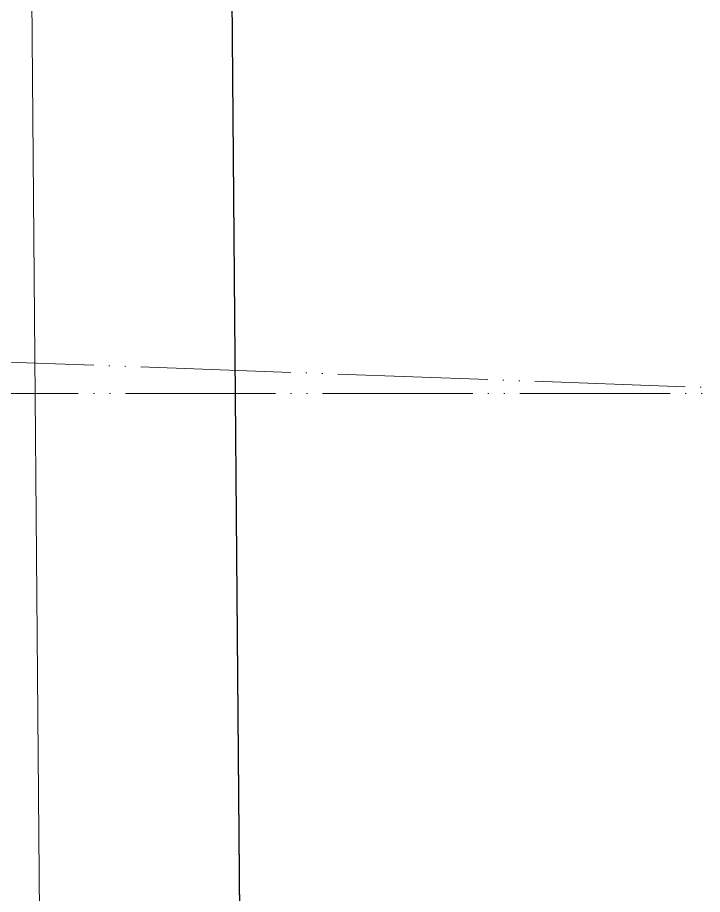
# Model space of a CAD drawing. Header units: millimetres. Extents: x -13069 to 207500, y -71366 to 56785.
# Drawn here: x 2725.3 to 2793.7, y 17611.3 to 17698.8 of the extents above; entities that cross this region are included whole.
import ezdxf

# ---------------------------------------------------------------- set-up
doc = ezdxf.new("R2010")
doc.units = ezdxf.units.MM
doc.linetypes.add('ADSK_Штрихпунктирная 2 точки_ш15 п1_5 п1_5 п1_5', pattern=[19.5, 15, -1.5, 0, -1.5, 0, -1.5])
doc.layers.add('Линии', color=7, linetype='Continuous', lineweight=9, true_color=0x00a600)
doc.layers.add('Стены несущие', color=7, linetype='Continuous', lineweight=30)
doc.layers.add('Стены отделка', color=7, linetype='Continuous', lineweight=30)

msp = doc.modelspace()

# ---------------------------------------------------------------- linework, layer by layer
at = {"layer": 'Линии', "color": 7, "linetype": 'ADSK_Штрихпунктирная 2 точки_ш15 п1_5 п1_5 п1_5'}
for p, q in [((60.16, 17761.342), (2810.16, 17661.342)), ((2810.16, 17661.342), (60.16, 17661.342))]:
    msp.add_line(p, q, dxfattribs=at)
at = {"layer": 'Стены несущие'}
msp.add_line((2788.188, 12763.783), (2726.404, 20121.342), dxfattribs=at)
at = {"layer": 'Стены отделка', "lineweight": 9}
for p, q in [((2726.401, 20121.711), (2788.188, 12763.783)), ((2768.189, 12763.615), (2706.571, 20101.342))]:
    msp.add_line(p, q, dxfattribs=at)

doc.saveas('drawing.dxf')
